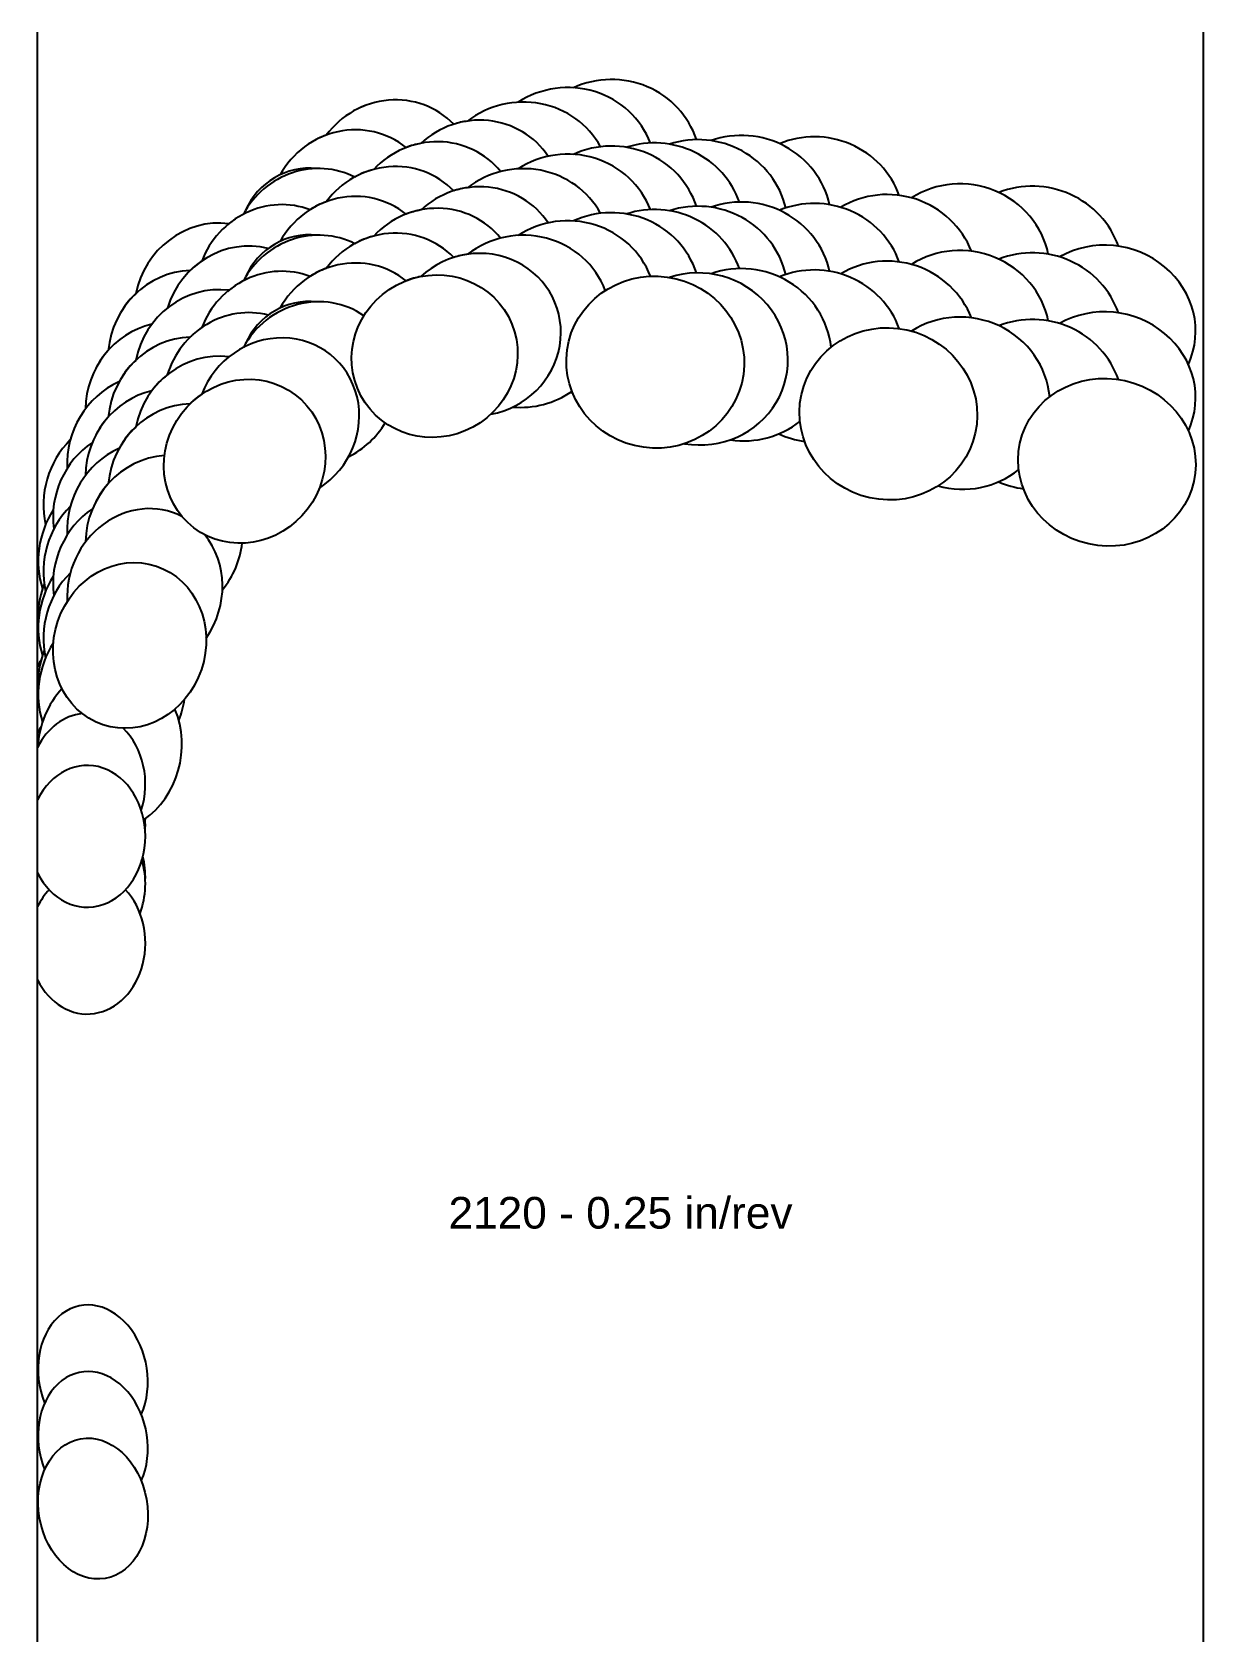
# Model space of a CAD drawing. Header units: inches. Extents: x -4.4 to 0, y -4.94 to 1.1.
import ezdxf
from ezdxf.enums import TextEntityAlignment as Align

# ---------------------------------------------------------------- set-up
doc = ezdxf.new("R2010")
doc.units = ezdxf.units.IN
doc.header["$MEASUREMENT"] = 0
for name, color, linetype, true_color in [('Blade_1', 30, 'Continuous', 0xff7f00), ('Blade_2', 7, 'Continuous', 0xcccc00), ('Blade_3', 7, 'Continuous', 0x00cc00), ('Blade_4', 7, 'Continuous', 0x00cccc), ('Blade_5', 7, 'Continuous', 0x0066cc)]:
    doc.layers.add(name, color=color, linetype=linetype, true_color=true_color)
doc.layers.add('Gage_Line', color=7, linetype='Continuous')
doc.styles.get("Standard").update_dxf_attribs({"font": 'arial.ttf'})

msp = doc.modelspace()

# ---------------------------------------------------------------- linework, layer by layer
at = {"layer": 'Blade_1'}
for centre, major_axis, ratio, start_param, end_param in [((-2.8851, 0.3841), (0.2767, 0.1484), 0.96327, 6.459066, 8.200255), ((-2.8934, 0.4238), (0.2566, 0.0554), 1, 1.523855, 1.744342), ((-2.0571, 0.3616), (0.3308, -0.046), 0.965718, 6.744456, 8.316836), ((-1.1825, 0.1676), (0.3261, -0.0723), 0.965926, 6.857872, 8.630453), ((-2.8851, 0.1341), (0.2767, 0.1484), 0.96327, 6.459066, 8.200255), ((-2.8934, 0.1738), (0.2566, 0.0554), 1, 1.523855, 1.744342), ((-2.0571, 0.1116), (0.3308, -0.046), 0.965718, 6.744456, 8.316836), ((-3.5982, -0.0103), (0.1902, 0.2498), 0.944962, 6.663578, 8.232525), ((-0.3625, -0.0142), (0.3261, -0.0723), 0.939693, 6.080133, 8.621366), ((-1.1825, -0.0824), (0.3261, -0.0723), 0.965926, 6.857872, 8.630453), ((-3.6169, 0.0201), (0.2214, 0.141), 1, 1.572565, 1.824079), ((-2.8934, -0.0762), (0.2566, 0.0554), 1, 1.523855, 1.744342), ((-0.3625, -0.2642), (0.3261, -0.0723), 0.939693, 6.080133, 8.621366), ((-3.5982, -0.2603), (0.1902, 0.2498), 0.944962, 6.663578, 8.235749), ((-3.6169, -0.2299), (0.2214, 0.141), 1, 1.572565, 1.824079), ((-3.6169, -0.4799), (0.2214, 0.141), 1, 1.572565, 1.824079), ((-4.0296, -0.7016), (0.1005, 0.2975), 0.90518, 7.148251, 8.354469), ((-4.0296, -0.9516), (0.1005, 0.2975), 0.90518, 7.148251, 8.354469), ((-4.1884, -1.418), (0, 0.266), 0.819152, 7.202192, 7.311287), ((-4.1884, -1.668), (0, 0.266), 0.819152, 7.202192, 7.311287), ((-4.1884, -1.918), (0, 0.266), 0.819152, 2.113492, 7.311287), ((-4.1671, -3.9414), (-0.0462, 0.262), 0.766045, 3.991315, 8.122579), ((-4.1671, -4.1914), (-0.0462, 0.262), 0.766045, 3.991315, 8.122579)]:
    msp.add_ellipse(centre, major_axis=major_axis, ratio=ratio, start_param=start_param, end_param=end_param, dxfattribs=at)
for centre, major_axis, ratio in [((-2.8851, -0.1159), (0.2767, 0.1484), 0.96327), ((-2.0571, -0.1384), (0.3308, -0.046), 0.965718), ((-1.1825, -0.3324), (0.3261, -0.0723), 0.965926), ((-3.5982, -0.5103), (0.1902, 0.2498), 0.944962), ((-0.3625, -0.5142), (0.3261, -0.0723), 0.939693), ((-4.0296, -1.2016), (0.1005, 0.2975), 0.90518), ((-4.1671, -4.4414), (-0.0462, 0.262), 0.766045)]:
    msp.add_ellipse(centre, major_axis=major_axis, ratio=ratio, dxfattribs=at)
at = {"layer": 'Blade_2'}
for centre, major_axis, ratio, start_param, end_param in [((-2.7236, 0.4656), (0.2908, 0.1184), 0.963912, 6.470472, 8.23072), ((-2.7292, 0.5059), (0.2599, 0.0371), 1, 1.553153, 1.756016), ((-1.8931, 0.3737), (0.3283, -0.0617), 0.965892, 6.683557, 8.372258), ((-2.7236, 0.2156), (0.2908, 0.1184), 0.963912, 6.470472, 8.23072), ((-2.7292, 0.2559), (0.2599, 0.0371), 1, 1.553153, 1.756016), ((-3.4732, 0.1454), (0.2079, 0.2354), 0.950872, 6.625961, 8.235401), ((-1.8931, 0.1237), (0.3283, -0.0617), 0.965892, 6.683557, 8.372258), ((-3.4905, 0.1784), (0.2308, 0.125), 1, 1.653303, 1.790259), ((-2.7236, -0.0344), (0.2908, 0.1184), 0.963912, 4.498683, 8.23072), ((-2.7292, 0.0059), (0.2599, 0.0371), 1, 1.553153, 1.756016), ((-3.4732, -0.1046), (0.2079, 0.2354), 0.950872, 6.625961, 8.235401), ((-1.8931, -0.1263), (0.3283, -0.0617), 0.965892, 4.728448, 8.372258), ((-3.4905, -0.0716), (0.2308, 0.125), 1, 1.653303, 1.790259), ((-3.4732, -0.3546), (0.2079, 0.2354), 0.950872, 4.425016, 8.235401), ((-3.4905, -0.3216), (0.2308, 0.125), 1, 1.653303, 1.790259), ((-3.9724, -0.4986), (0.1178, 0.2911), 0.915764, 7.038786, 8.330054), ((-3.9724, -0.7486), (0.1178, 0.2911), 0.915764, 7.038786, 8.330054), ((-3.9724, -0.9986), (0.1178, 0.2911), 0.915764, 6.20197, 8.330054), ((-3.9724, -0.9986), (0.1178, 0.2911), 0.915764, 4.467734, 5.824541), ((-4.1884, -1.2222), (0, 0.266), 0.819152, 0.951773, 1.028102), ((-4.1884, -1.4722), (0, 0.266), 0.819152, 0.951773, 1.028102), ((-4.1884, -1.7222), (0, 0.266), 0.819152, 0.087335, 1.028102), ((-4.1884, -1.7222), (0, 0.266), 0.819152, 4.33546, 5.619861)]:
    msp.add_ellipse(centre, major_axis=major_axis, ratio=ratio, start_param=start_param, end_param=end_param, dxfattribs=at)
at = {"layer": 'Blade_3'}
for centre, major_axis, ratio, start_param, end_param in [((-2.5578, 0.5148), (0.3211, 0.0918), 0.964494, 6.496518, 8.243656), ((-1.7292, 0.3895), (0.3261, -0.0723), 0.965926, 6.7059, 8.428719), ((-3.3333, 0.2812), (0.2243, 0.2198), 0.956314, 6.595735, 8.169881), ((-3.3536, 0.3271), (0.2391, 0.1084), 1, 1.04433, 2.30666), ((-2.5578, 0.2648), (0.3211, 0.0918), 0.964494, 6.496518, 8.243656), ((-0.9092, 0.2077), (0.3261, -0.0723), 0.965926, 6.692338, 8.65786), ((-1.7292, 0.1395), (0.3261, -0.0723), 0.965926, 6.7059, 8.428719), ((-3.3333, 0.0312), (0.2243, 0.2198), 0.956314, 6.595735, 8.169881), ((-3.3536, 0.0771), (0.2391, 0.1084), 1, 1.04433, 2.30666), ((-2.5578, 0.0148), (0.3211, 0.0918), 0.964494, 6.360943, 8.243656), ((-0.9092, -0.0423), (0.3261, -0.0723), 0.965926, 6.692338, 8.65786), ((-1.7292, -0.1105), (0.3261, -0.0723), 0.965926, 6.596146, 8.428719), ((-3.3333, -0.2188), (0.2243, 0.2198), 0.956314, 6.463379, 8.169881), ((-3.3536, -0.1729), (0.2391, 0.1084), 1, 1.04433, 2.30666), ((-3.8999, -0.2987), (0.1348, 0.2836), 0.925826, 6.916025, 8.315015), ((-0.9092, -0.2923), (0.3261, -0.0723), 0.965926, 6.583636, 8.65786), ((-3.9205, -0.2769), (0.1866, 0.1846), 1, 1.595069, 1.906302), ((-3.8999, -0.5487), (0.1348, 0.2836), 0.925826, 6.914756, 8.315015), ((-2.5578, 0.0148), (0.3211, 0.0918), 0.964494, 4.33954, 5.042935), ((-3.9205, -0.5269), (0.1866, 0.1846), 1, 1.595069, 1.906302), ((-1.7292, -0.1105), (0.3261, -0.0723), 0.965926, 4.784763, 5.623848), ((-3.3333, -0.2188), (0.2243, 0.2198), 0.956314, 4.380191, 4.983955), ((-3.8999, -0.7987), (0.1348, 0.2836), 0.925826, 6.754626, 8.315015), ((-0.9092, -0.2923), (0.3261, -0.0723), 0.965926, 4.65953, 5.627052), ((-3.9205, -0.7769), (0.1866, 0.1846), 1, 1.595069, 1.906302), ((-3.8999, -0.7987), (0.1348, 0.2836), 0.925826, 4.450089, 5.064634), ((-4.1041, -1.0878), (0.0509, 0.3098), 0.857639, 7.612333, 7.978817), ((-4.1041, -1.3378), (0.0509, 0.3098), 0.857639, 7.612333, 7.978817), ((-4.1041, -1.5878), (0.0509, 0.3098), 0.857639, 7.196904, 7.978817), ((-4.1041, -1.5878), (0.0509, 0.3098), 0.857639, 3.8222, 5.342173), ((-4.1884, -2.0691), (0, 0.266), 0.819152, 4.661345, 5.00039), ((-4.1884, -2.3191), (0, 0.266), 0.819152, 0.716726, 1.028102), ((-4.1884, -2.3191), (0, 0.266), 0.819152, 2.113492, 5.56646)]:
    msp.add_ellipse(centre, major_axis=major_axis, ratio=ratio, start_param=start_param, end_param=end_param, dxfattribs=at)
at = {"layer": 'Blade_4'}
for centre, major_axis, ratio, start_param, end_param in [((-2.3889, 0.5696), (0.3293, 0.0556), 0.965006, 6.472542, 8.273622), ((-3.1938, 0.4267), (0.241, 0.2012), 0.961874, 6.467485, 8.242282), ((-3.2075, 0.4648), (0.2462, 0.0911), 1, 1.542397, 1.672184), ((-1.4558, 0.3844), (0.3261, -0.0723), 0.965926, 6.833923, 8.482926), ((-2.3889, 0.3196), (0.3293, 0.0556), 0.965006, 6.472542, 8.273622), ((-3.1938, 0.1767), (0.241, 0.2012), 0.961874, 6.467485, 8.242282), ((-0.6359, 0.2026), (0.3261, -0.0723), 0.953717, 6.810956, 8.469271), ((-3.2075, 0.2148), (0.2462, 0.0911), 1, 1.542397, 1.802401), ((-1.4558, 0.1344), (0.3261, -0.0723), 0.965926, 6.833923, 8.482926), ((-2.3889, 0.0696), (0.3293, 0.0556), 0.965006, 6.472542, 8.273622), ((-3.1938, -0.0733), (0.241, 0.2012), 0.961874, 6.467485, 8.242282), ((-0.6359, -0.0474), (0.3261, -0.0723), 0.953717, 6.810956, 8.469271), ((-3.8127, -0.1035), (0.1536, 0.2739), 0.932426, 6.790897, 8.307727), ((-3.2075, -0.0352), (0.2462, 0.0911), 1, 1.542397, 1.802401), ((-1.4558, -0.1156), (0.3261, -0.0723), 0.965926, 6.833923, 8.482926), ((-3.833, -0.0788), (0.1992, 0.1709), 1, 1.584736, 1.882032), ((-0.6359, -0.2974), (0.3261, -0.0723), 0.953717, 6.810956, 8.469271), ((-3.8127, -0.3535), (0.1536, 0.2739), 0.932426, 6.790897, 8.307727), ((-3.833, -0.3288), (0.1992, 0.1709), 1, 1.584736, 1.882032), ((-3.8127, -0.6035), (0.1536, 0.2739), 0.932426, 6.790897, 8.307727), ((-2.3889, 0.0696), (0.3293, 0.0556), 0.965006, 4.589052, 4.612652), ((-3.833, -0.5788), (0.1992, 0.1709), 1, 1.584736, 1.882032), ((-1.4558, -0.1156), (0.3261, -0.0723), 0.965926, 4.496578, 4.799755), ((-0.6359, -0.2974), (0.3261, -0.0723), 0.953717, 4.510034, 4.801049), ((-4.0958, -0.8677), (0.0679, 0.3066), 0.874462, 7.451837, 8.444498), ((-4.0958, -1.1177), (0.0679, 0.3066), 0.874462, 7.451837, 8.444498), ((-4.0958, -1.3677), (0.0679, 0.3066), 0.874462, 7.451837, 8.444498), ((-4.0958, -1.3677), (0.0679, 0.3066), 0.874462, 4.52554, 4.785453), ((-4.1884, -1.8463), (0, 0.266), 0.819152, 4.648081, 4.690724), ((-4.1884, -2.0963), (0, 0.266), 0.819152, 4.280153, 5.054056)]:
    msp.add_ellipse(centre, major_axis=major_axis, ratio=ratio, start_param=start_param, end_param=end_param, dxfattribs=at)
at = {"layer": 'Blade_5'}
for centre, major_axis, ratio, start_param, end_param in [((-2.2217, 0.6001), (0.334, 0.0053), 0.965417, 6.571057, 8.279352), ((-3.0423, 0.5399), (0.2601, 0.176), 0.962594, 6.447771, 8.209124), ((-3.0533, 0.5789), (0.252, 0.0735), 1, 1.653026, 1.705047), ((-2.2217, 0.3501), (0.334, 0.0053), 0.965417, 6.571057, 8.279352), ((-3.0423, 0.2899), (0.2601, 0.176), 0.962594, 6.447771, 8.209124), ((-3.0533, 0.3289), (0.252, 0.0735), 1, 1.518534, 1.810556), ((-2.2217, 0.1001), (0.334, 0.0053), 0.965417, 6.571057, 8.279352), ((-3.7118, 0.0753), (0.1721, 0.2626), 0.938809, 6.709892, 8.266581), ((-3.0423, 0.0399), (0.2601, 0.176), 0.962594, 6.447771, 8.209124), ((-3.0533, 0.0789), (0.252, 0.0735), 1, 1.518534, 1.810556), ((-3.7118, -0.1747), (0.1721, 0.2626), 0.938809, 6.709892, 8.266581), ((-3.7118, -0.4247), (0.1721, 0.2626), 0.938809, 6.709892, 8.266581), ((-3.7315, -0.3971), (0.2108, 0.1564), 1, 1.572406, 1.890647), ((-4.0709, -0.6562), (0.0844, 0.3024), 0.890307, 7.28421, 8.398026), ((-4.0709, -0.9062), (0.0844, 0.3024), 0.890307, 7.28421, 8.398026), ((-4.0709, -1.1562), (0.0844, 0.3024), 0.890307, 7.28421, 8.398026), ((-4.1884, -1.8805), (0, 0.266), 0.819152, 4.641728, 4.816437)]:
    msp.add_ellipse(centre, major_axis=major_axis, ratio=ratio, start_param=start_param, end_param=end_param, dxfattribs=at)
at = {"layer": 'Gage_Line'}
for p, q in [((-4.375, -4.9414), (-4.375, 1.1001)), ((0, -4.9414), (0, 1.1001))]:
    msp.add_line(p, q, dxfattribs=at)

# ---------------------------------------------------------------- texts
msp.add_text('2120 - 0.25 in/rev', height=0.11875).set_placement((-2.1875, -3.3311), align=Align.MIDDLE_CENTER)

doc.saveas('drawing.dxf')
